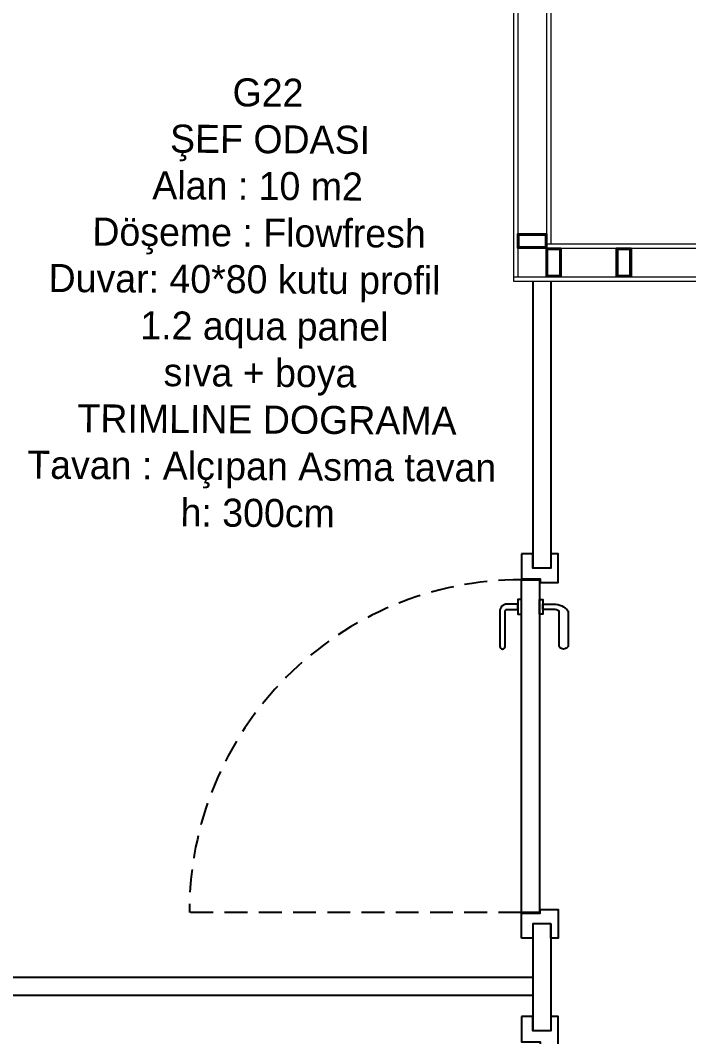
# Model space of a CAD drawing. Header units: millimetres. Extents: x 17474 to 44983, y -1049 to 14585.
# Drawn here: x 18413.2 to 18599.1, y 1881.8 to 2164.7 of the extents above; entities that cross this region are included whole.
import ezdxf

# ---------------------------------------------------------------- set-up
doc = ezdxf.new("R2010")
doc.units = ezdxf.units.MM
doc.linetypes.add('DASHED', pattern=[19.05, 12.7, -6.35])
for name, color, linetype in [('DOOR-YOO', 43, 'Continuous'), ('INT-PROFİL', 160, 'Continuous'), ('TXT-YOO', 7, 'Continuous'), ('WINDOW-YOO', 135, 'Continuous')]:
    doc.layers.add(name, color=color, linetype=linetype)
doc.layers.add('INT-AQUAPANEL', color=255, linetype='Continuous', lineweight=13)
doc.styles.add('MEKAN', font='stylu.ttf', dxfattribs={"height": 13})

# ---------------------------------------------------------------- blocks, each defined once
blk = doc.blocks.new('40 80 kutu profil')
at = {"layer": 'INT-PROFİL'}
for points in [[(34973.69, 7687.07), (34973.69, 7679.07), (34969.69, 7679.07), (34969.69, 7687.07)], [(34973.39, 7686.77), (34973.39, 7679.37), (34969.99, 7679.37), (34969.99, 7686.77)]]:
    blk.add_lwpolyline(points, close=True, dxfattribs=at)

msp = doc.modelspace()

# ---------------------------------------------------------------- linework, layer by layer
at = {"layer": 'DOOR-YOO', "extrusion": (8.54121e-07, -2.81045e-22, 1), "elevation": 0.02}
for points in [[(18552.61, 2016.22), (18552.61, 2009.22), (18557.81, 2009.22), (18557.81, 2008.22), (18562.86, 2008.22), (18562.86, 2016.22), (18560.81, 2016.22), (18560.81, 2012.22), (18555.81, 2012.22), (18555.81, 2016.22)], [(18552.61, 1916.42), (18552.61, 2009.02), (18557.61, 2009.02), (18557.61, 1916.42)], [(18552.61, 1999.47), (18552.61, 2003.47), (18551.61, 2003.47), (18551.61, 1999.47)], [(18557.61, 1999.47), (18557.61, 2003.47), (18558.61, 2003.47), (18558.61, 1999.47)], [(18552.61, 1909.22), (18552.61, 1916.22), (18557.81, 1916.22), (18557.81, 1917.22), (18562.86, 1917.22), (18562.86, 1909.22), (18560.81, 1909.22), (18560.81, 1913.22), (18555.81, 1913.22), (18555.81, 1909.22)]]:
    msp.add_lwpolyline(points, close=True, dxfattribs=at)
for points in [[(18548.11, 1990.47), (18548.11, 2000.22, -0.414214), (18548.61, 2000.72), (18551.61, 2000.72), (18551.61, 2002.22), (18548.61, 2002.22, 0.414214), (18546.61, 2000.22), (18546.61, 1990.47, 1)], [(18563.11, 1990.47), (18563.11, 2000.22, 0.185242), (18561.61, 2000.72), (18558.61, 2000.72), (18558.61, 2002.22), (18561.61, 2002.22, -0.261972), (18565.61, 2000.22), (18565.61, 1990.47, -0.6)]]:
    msp.add_lwpolyline(points, format="xyb", close=True, dxfattribs=at)
at = {"layer": 'DOOR-YOO', "linetype": 'DASHED', "ltscale": 0.5, "extrusion": (8.54121e-07, -2.81045e-22, 1), "elevation": 0.02}
msp.add_lwpolyline([(18552.61, 1916.42), (18460.26, 1916.42)], dxfattribs=at)
at = {"layer": 'DOOR-YOO', "extrusion": (8.54121e-07, 2.81045e-22, 1), "elevation": 0.02}
msp.add_lwpolyline([(18552.61, 1887.41), (18552.61, 1880.41), (18557.81, 1880.41), (18557.81, 1879.41), (18562.86, 1879.41), (18562.86, 1887.41), (18560.81, 1887.41), (18560.81, 1883.41), (18555.81, 1883.41), (18555.81, 1887.41)], close=True, dxfattribs=at)
at = {"layer": 'DOOR-YOO', "linetype": 'DASHED', "ltscale": 0.5, "extrusion": (8.54121e-07, -2.81045e-22, 1)}
msp.add_arc((18552.64, 1916.63, 0.02), 92.39, 90.0255, 180.1482, dxfattribs=at)
at = {"layer": 'INT-AQUAPANEL'}
for p, q in [((18559.61, 2223.7), (18559.61, 2101.3)), ((18560.81, 2222.5), (18560.81, 2102.5)), ((18559.61, 2102.5, 0.02), (18714.79, 2102.5)), ((18559.61, 2101.3, 0.02), (18714.79, 2101.3)), ((18550.41, 2093.3, 0.02), (18714.79, 2093.3)), ((18550.41, 2092.1, 0.02), (18714.79, 2092.1)), ((18555.81, 2012.22, 0), (18560.81, 2012.22, 0)), ((18555.81, 1913.22, 0), (18560.81, 1913.22, 0)), ((18555.81, 1883.41, 0), (18560.81, 1883.41, 0))]:
    msp.add_line(p, q, dxfattribs=at)
for points in [[(18550.41, 2168.55), (18550.41, 2092.1)], [(18551.61, 2169.75), (18551.61, 2093.3)]]:
    msp.add_lwpolyline(points, dxfattribs=at)
at = {"layer": 'WINDOW-YOO'}
for p, q in [((18555.81, 2092.1, 0), (18555.81, 2012.22, 0)), ((18560.81, 2092.1, 0), (18560.81, 2012.22, 0)), ((18555.81, 1913.22, 0), (18555.81, 1883.41, 0)), ((18560.81, 1913.22, 0), (18560.81, 1883.41, 0)), ((18555.81, 1898.31, 0), (18178.08, 1898.31, 0)), ((18555.81, 1893.31, 0), (18173.08, 1893.31, 0))]:
    msp.add_line(p, q, dxfattribs=at)

# ---------------------------------------------------------------- block references
at = {"layer": 'INT-AQUAPANEL', "rotation": 270}
msp.add_blockref('40 80 kutu profil', (10872.54, 37075, 0.02), dxfattribs=at)
at = {"layer": 'INT-AQUAPANEL'}
for p in [(-16410.08, -5585.77, 0.02), (-16390.58, -5585.77, 0.02)]:
    msp.add_blockref('40 80 kutu profil', p, dxfattribs=at)

# ---------------------------------------------------------------- texts
at = {"layer": 'TXT-YOO', "insert": (18383.52, 2149.18), "char_height": 7.8, "width": 199.4252, "attachment_point": 1, "rotation": 359.6197, "style": 'MEKAN'}
msp.add_mtext('\\pi88.77492;G22\\P\\pi71.47045;ŞEF ODASI     \\P\\pi66.63685;Alan : 10 m2   \\P\\pi50.03758;Döşeme : Flowfresh\\P\\pi37.94073;Duvar: 40*80 kutu profil\\P\\pi63.5534;1.2 aqua panel \\P\\pi70.10574;sıva + boya \\P\\pi46.23751;TRIMLINE DOGRAMA\\P\\pi32.37053;Tavan : Alçıpan Asma tavan \\P\\pi75.09351;h: 300cm   ', dxfattribs=at)

doc.saveas('drawing.dxf')
